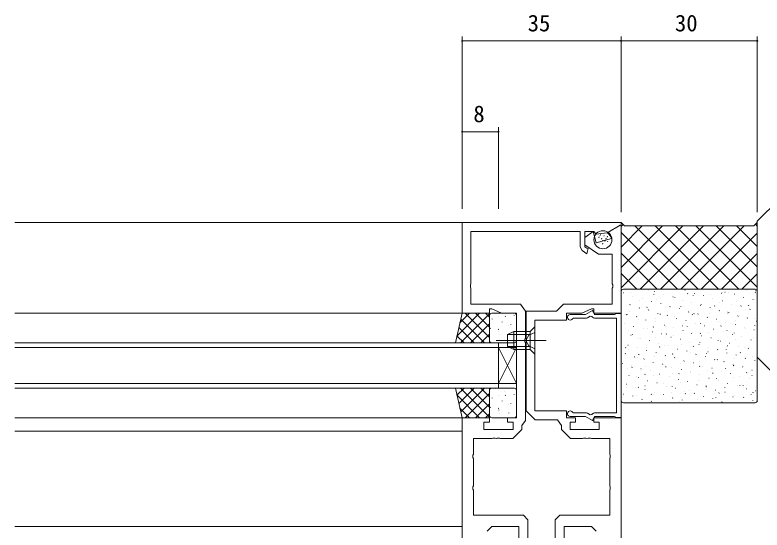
# Model space of a CAD drawing. Units: millimetres, scale not verified. Extents: x -594 to 539, y -420 to 386.
# Drawn here: x 269 to 433.6, y -205.8 to -92.3 of the extents above; entities that cross this region are included whole.
import ezdxf
from ezdxf.enums import TextEntityAlignment as Align

# ---------------------------------------------------------------- set-up
doc = ezdxf.new("R2010")
doc.units = ezdxf.units.MM
doc.header["$LTSCALE"] = 2
doc.linetypes.add('CHAIN2', pattern=[12, 9, -1, 1, -1])
doc.linetypes.add('DASHED3', pattern=[4, 3, -1])
for name, color, linetype, lineweight in [('0-3_YKK_11', 7, 'Continuous', 9), ('0-4_YKK_12', 2, 'Continuous', 9), ('0-5_YSS_K', 3, 'Continuous', 9), ('0-6_YKK_13', 4, 'Continuous', 9), ('0-7_YKK_D', 6, 'Continuous', 9)]:
    doc.layers.add(name, color=color, linetype=linetype, lineweight=lineweight)
doc.styles.add('ＭＳ ゴシック', font='')
doc.styles.get('ＭＳ ゴシック').set_extended_font_data('MS Gothic')

msp = doc.modelspace()

# ---------------------------------------------------------------- linework, layer by layer
at = {"layer": '0-3_YKK_11'}
for p, q in [((394.649, -158.3), (396.225, -157.39)), ((396.225, -157.39), (396.75, -158.3)), ((391.3, -158.3), (394.649, -158.3)), ((392.048, -159.1), (391.799, -159.233)), ((394.595, -159.1), (392.048, -159.1)), ((395.681, -158.628), (395.095, -158.966)), ((396.07, -158.706), (395.681, -158.628)), ((396.75, -158.3), (401.067, -158.3)), ((401.5, -159.1), (396.866, -159.1)), ((401.067, -158.3), (401.327, -158.15)), ((401.327, -158.15), (401.5, -158.05)), ((401.5, -158.05), (402.5, -158.05)), ((401.5, -179.9), (401.5, -159.1)), ((402.5, -158.05), (402.5, -180.95)), ((394.649, -180.7), (391.3, -180.7)), ((391.799, -179.767), (392.048, -179.9)), ((392.048, -179.9), (394.595, -179.9)), ((396.225, -181.61), (394.649, -180.7)), ((395.095, -180.034), (395.681, -180.372)), ((395.681, -180.372), (396.07, -180.294)), ((396.75, -180.7), (396.225, -181.61)), ((401.067, -180.7), (396.75, -180.7)), ((396.866, -179.9), (401.5, -179.9)), ((401.327, -180.85), (401.067, -180.7)), ((401.5, -180.95), (401.327, -180.85)), ((402.5, -180.95), (401.5, -180.95))]:
    msp.add_line(p, q, dxfattribs=at)
for points in [[(394.983, -143.666), (394.5, -143.328), (394.5, -140), (396.51, -140), (397, -140.584), (399.4, -140.29), (402.5, -138.5), (402.5, -138), (367.5, -138), (367.5, -158), (373.5, -158), (373.5, -157), (374, -157), (376.145, -158), (379.5, -158), (379.5, -181), (377.5, -181), (377.5, -182), (378.7, -182), (378.7, -183.6), (372.3, -183.6), (372.3, -182), (373.5, -182), (373.5, -181), (367.5, -181)], [(402.5, -337), (402.5, -181), (396.5, -181), (396.5, -182), (397.7, -182), (397.7, -183.6), (391.3, -183.6), (391.3, -182), (392.5, -182), (392.5, -181), (390.5, -181), (390.5, -179.5), (383.5, -179.5), (383.5, -159.5), (390.5, -159.5), (390.5, -158), (393.856, -158), (396, -157), (396.5, -157), (396.5, -158), (402.5, -158), (402.5, -138.731), (402.3, -138.615), (399.551, -140.203), (399.551, -140.434), (399.832, -140.597), (400.298, -141.204), (400.39, -141.547), (397.01, -142.453), (396.353, -140.002), (394.5, -141.3), (394.5, -142.899), (397.5, -145), (400.57, -145), (400.57, -151.542), (400.69, -151.725), (400.69, -152.275), (400.57, -152.458), (400.57, -156), (389.8, -156)], [(370, -202.5), (370, -196.958), (369.88, -196.775), (369.88, -196.225), (370, -196.042), (370, -189.958), (369.88, -189.775), (369.88, -189.225), (370, -189.042), (370, -185.6), (374.042, -185.6), (374.225, -185.48), (374.775, -185.48), (374.958, -185.6), (375.042, -185.6), (375.225, -185.48), (375.775, -185.48), (375.958, -185.6), (378.63, -185.6), (380.63, -183.6), (380.63, -182.743), (381.43, -181.6), (381.43, -164.458), (381.31, -164.275), (381.31, -163.725), (381.43, -163.542), (381.43, -157.5), (380.38, -156), (369.43, -156), (369.43, -152.458), (369.31, -152.275), (369.31, -151.725), (369.43, -151.542), (369.43, -140), (393.5, -140), (393.5, -143.328), (393.926, -144.147), (394.977, -144.882), (395.217, -143.714), (394.983, -143.666)], [(389.8, -156), (388.3, -157.5), (381.57, -157.5), (381.57, -163.542), (381.69, -163.725), (381.69, -164.275), (381.57, -164.458), (381.57, -179.5), (383.57, -181.5), (388.5, -181.5), (389.37, -182.742), (389.37, -183.6), (391.37, -185.6), (394.042, -185.6), (394.225, -185.48), (394.775, -185.48), (394.958, -185.6), (395.042, -185.6), (395.225, -185.48), (395.775, -185.48), (395.958, -185.6), (400, -185.6), (400, -189.042), (400.12, -189.225), (400.12, -189.775), (400, -189.958), (400, -196.042), (400.12, -196.225), (400.12, -196.775), (400, -196.958), (400, -202.5), (389, -202.5), (388, -203.5), (388, -215.5)], [(367.5, -181), (367.5, -338)], [(382, -215.5), (382, -203.5), (381, -202.5), (370, -202.5)], [(373, -206), (374, -205), (380, -205), (380, -215.5)], [(390, -215.5), (390, -205), (396, -205), (397, -206)]]:
    msp.add_lwpolyline(points, dxfattribs=at)
for centre, radius, start, end in [((391.3, -158.9), 0.6, 90.00002, 326.25102), ((394.595, -158.1), 1, 270.00003, 300.00005), ((396.866, -158.1), 1, 217.28802, 269.99997), ((391.3, -180.1), 0.6, 33.74896, 269.99997), ((394.595, -180.9), 1, 59.99994, 89.99995), ((396.866, -180.9), 1, 90.00002, 142.71196)]:
    msp.add_arc(centre, radius, start, end, dxfattribs=at)
at = {"layer": '0-4_YKK_12'}
for p, q in [((367.8, -138), (269, -138)), ((367.5, -158), (269, -158)), ((375.5, -164.5), (269, -164.5)), ((375.5, -164.5), (375.5, -174.5)), ((375.5, -165.5), (269, -165.5)), ((375.5, -173.5), (269, -173.5)), ((375.5, -174.5), (269, -174.5)), ((367.5, -181), (269, -181)), ((367.5, -184), (269, -184)), ((367.5, -205), (269, -205))]:
    msp.add_line(p, q, dxfattribs=at)
at = {"layer": '0-5_YSS_K'}
for p, q in [((442.5, -127.7), (432.5, -137.7)), ((403.25, -138.75), (402.5, -138)), ((431.75, -138.75), (432.5, -138)), ((432.5, -137.7), (432.5, -167.7)), ((402.5, -138.915), (402.958, -138.457)), ((402.5, -143.405), (407.155, -138.75)), ((402.5, -147.895), (411.645, -138.75)), ((402.5, -152.385), (416.135, -138.75)), ((403.25, -138.75), (431.75, -138.75)), ((419.454, -152.7), (405.504, -138.75)), ((406.675, -152.7), (420.626, -138.75)), ((423.944, -152.7), (409.994, -138.75)), ((411.166, -152.7), (425.116, -138.75)), ((428.434, -152.7), (414.484, -138.75)), ((415.656, -152.7), (429.606, -138.75)), ((432.5, -152.276), (418.975, -138.75)), ((432.5, -147.785), (423.465, -138.75)), ((432.5, -143.295), (427.955, -138.75)), ((432.5, -138.805), (432.097, -138.403)), ((414.964, -152.7), (402.5, -140.236)), ((420.146, -152.7), (432.5, -140.346)), ((410.474, -152.7), (402.5, -144.726)), ((424.636, -152.7), (432.5, -144.836)), ((405.984, -152.7), (402.5, -149.216)), ((429.126, -152.7), (432.5, -149.326)), ((432, -152.7), (403, -152.7)), ((407.723, -152.773), (407.767, -152.749)), ((408.544, -153.028), (408.55, -153.02)), ((416.569, -152.914), (416.612, -152.89)), ((430.135, -153.006), (430.141, -152.998)), ((402.5, -153.2), (402.5, -177.2)), ((403.03, -153.496), (403.074, -153.472)), ((404.516, -153.51), (404.523, -153.503)), ((405.055, -154.23), (405.099, -154.206)), ((407.131, -154.663), (407.175, -154.639)), ((409.697, -153.865), (409.743, -153.776)), ((409.799, -153.205), (409.843, -153.181)), ((411.824, -153.939), (411.868, -153.915)), ((413.901, -154.372), (413.944, -154.348)), ((414.357, -154.565), (414.364, -154.557)), ((417.155, -153.735), (417.202, -153.647)), ((418.352, -154.119), (418.358, -154.112)), ((418.593, -153.649), (418.637, -153.625)), ((420.67, -154.081), (420.714, -154.057)), ((422.113, -153.934), (422.119, -153.927)), ((424.614, -153.606), (424.66, -153.517)), ((425.363, -153.358), (425.406, -153.334)), ((426.14, -153.451), (426.147, -153.444)), ((427.439, -153.79), (427.483, -153.766)), ((429.464, -154.524), (429.508, -154.5)), ((432.072, -153.476), (432.119, -153.388)), ((432.132, -153.067), (432.176, -153.043)), ((432.5, -177.2), (432.5, -153.2)), ((402.574, -155.678), (402.581, -155.671)), ((404.464, -156.12), (404.507, -156.096)), ((406.569, -155.232), (406.575, -155.225)), ((409.156, -155.397), (409.2, -155.373)), ((410.33, -155.048), (410.336, -155.04)), ((411.233, -155.829), (411.277, -155.805)), ((415.925, -155.106), (415.969, -155.082)), ((418.002, -155.538), (418.046, -155.514)), ((420.027, -156.272), (420.071, -156.249)), ((420.171, -156.102), (420.178, -156.094)), ((422.695, -154.815), (422.739, -154.791)), ((424.165, -155.656), (424.172, -155.649)), ((424.771, -155.247), (424.815, -155.223)), ((426.796, -155.982), (426.84, -155.958)), ((427.926, -155.471), (427.933, -155.464)), ((430.566, -156.328), (430.612, -156.239)), ((431.54, -154.957), (431.584, -154.933)), ((431.954, -154.989), (431.961, -154.981)), ((404.36, -157.698), (404.367, -157.691)), ((406.488, -156.854), (406.532, -156.83)), ((408.19, -156.716), (408.237, -156.628)), ((408.388, -157.215), (408.395, -157.208)), ((408.565, -157.287), (408.609, -157.263)), ((412.382, -156.77), (412.389, -156.762)), ((413.258, -156.563), (413.302, -156.539)), ((415.334, -156.996), (415.378, -156.972)), ((415.648, -156.587), (415.695, -156.498)), ((416.143, -156.585), (416.15, -156.577)), ((417.359, -157.73), (417.403, -157.706)), ((422.103, -156.705), (422.147, -156.681)), ((423.107, -156.457), (423.154, -156.369)), ((424.128, -157.439), (424.172, -157.415)), ((425.985, -157.639), (425.991, -157.631)), ((425.996, -157.982), (426.043, -157.893)), ((426.205, -157.871), (426.249, -157.847)), ((428.872, -156.414), (428.916, -156.39)), ((429.979, -157.193), (429.986, -157.186)), ((430.897, -157.148), (430.941, -157.124)), ((403.621, -158.37), (403.668, -158.282)), ((403.821, -158.312), (403.864, -158.288)), ((405.897, -158.744), (405.941, -158.72)), ((406.413, -159.42), (406.42, -159.412)), ((407.922, -159.478), (407.966, -159.454)), ((410.174, -159.235), (410.181, -159.228)), ((410.59, -158.021), (410.634, -157.997)), ((411.079, -158.241), (411.126, -158.152)), ((412.666, -158.453), (412.71, -158.429)), ((414.202, -158.752), (414.208, -158.745)), ((414.691, -159.187), (414.735, -159.163)), ((416.768, -159.62), (416.811, -159.596)), ((418.196, -158.307), (418.203, -158.299)), ((418.538, -158.111), (418.585, -158.023)), ((419.435, -158.162), (419.479, -158.138)), ((421.46, -158.896), (421.504, -158.872)), ((421.957, -158.122), (421.964, -158.114)), ((423.537, -159.329), (423.581, -159.305)), ((428.23, -158.606), (428.273, -158.582)), ((430.306, -159.038), (430.35, -159.014)), ((431.798, -159.176), (431.805, -159.169)), ((403.229, -160.202), (403.273, -160.178)), ((405.254, -160.936), (405.298, -160.912)), ((409.573, -161.092), (409.619, -161.004)), ((409.998, -159.911), (410.042, -159.887)), ((412.023, -160.645), (412.067, -160.621)), ((412.227, -160.957), (412.233, -160.95)), ((414.1, -161.077), (414.144, -161.053)), ((415.988, -160.772), (415.994, -160.765)), ((417.031, -160.963), (417.078, -160.874)), ((418.792, -160.354), (418.836, -160.33)), ((420.015, -160.289), (420.022, -160.282)), ((420.869, -160.786), (420.913, -160.762)), ((424.01, -159.844), (424.016, -159.836)), ((424.49, -160.833), (424.536, -160.745)), ((425.562, -160.063), (425.606, -160.039)), ((427.638, -160.495), (427.682, -160.471)), ((427.771, -159.659), (427.777, -159.651)), ((429.663, -161.23), (429.707, -161.206)), ((431.948, -160.704), (431.995, -160.615)), ((432.331, -159.772), (432.375, -159.748)), ((402.586, -162.393), (402.63, -162.369)), ((404.205, -161.885), (404.211, -161.878)), ((404.663, -162.826), (404.707, -162.802)), ((405.004, -162.746), (405.05, -162.658)), ((407.331, -161.368), (407.374, -161.344)), ((408.232, -161.403), (408.239, -161.395)), ((409.355, -162.102), (409.399, -162.078)), ((411.432, -162.535), (411.476, -162.511)), ((412.462, -162.617), (412.509, -162.528)), ((416.125, -161.811), (416.169, -161.787)), ((418.04, -162.494), (418.047, -162.487)), ((418.201, -162.244), (418.245, -162.22)), ((419.921, -162.487), (419.967, -162.399)), ((421.801, -162.309), (421.808, -162.302)), ((422.894, -161.52), (422.938, -161.496)), ((424.97, -161.953), (425.014, -161.929)), ((425.829, -161.826), (425.836, -161.819)), ((426.995, -162.687), (427.039, -162.663)), ((427.379, -162.358), (427.426, -162.269)), ((429.823, -161.381), (429.83, -161.373)), ((431.739, -161.662), (431.783, -161.638)), ((406.257, -163.607), (406.264, -163.6)), ((406.688, -163.56), (406.731, -163.536)), ((408.764, -163.992), (408.808, -163.968)), ((410.018, -163.423), (410.025, -163.415)), ((413.457, -163.269), (413.501, -163.245)), ((414.046, -162.94), (414.053, -162.932)), ((415.533, -163.701), (415.577, -163.677)), ((417.558, -164.435), (417.602, -164.411)), ((419.86, -164.477), (419.866, -164.469)), ((420.226, -162.978), (420.27, -162.954)), ((422.302, -163.41), (422.346, -163.386)), ((423.854, -164.031), (423.861, -164.024)), ((424.327, -164.144), (424.371, -164.12)), ((426.404, -164.577), (426.448, -164.553)), ((427.615, -163.846), (427.622, -163.839)), ((429.072, -163.119), (429.116, -163.095)), ((431.097, -163.853), (431.14, -163.83)), ((431.643, -163.364), (431.649, -163.356)), ((403.497, -165.598), (403.544, -165.509)), ((404.02, -165.017), (404.064, -164.993)), ((404.049, -166.073), (404.056, -166.066)), ((406.096, -165.45), (406.14, -165.426)), ((408.077, -165.59), (408.083, -165.583)), ((408.121, -166.184), (408.165, -166.16)), ((410.789, -164.726), (410.833, -164.702)), ((410.956, -165.468), (411.002, -165.38)), ((412.071, -165.145), (412.078, -165.137)), ((412.865, -165.159), (412.909, -165.135)), ((414.89, -165.893), (414.934, -165.869)), ((415.832, -164.96), (415.839, -164.952)), ((418.414, -165.339), (418.461, -165.25)), ((419.635, -164.868), (419.678, -164.844)), ((421.659, -165.602), (421.703, -165.578)), ((423.736, -166.034), (423.78, -166.01)), ((425.673, -166.014), (425.68, -166.006)), ((425.873, -165.209), (425.919, -165.121)), ((428.429, -165.311), (428.472, -165.287)), ((429.668, -165.568), (429.674, -165.561)), ((430.505, -165.743), (430.549, -165.719)), ((403.428, -166.907), (403.472, -166.883)), ((405.453, -167.641), (405.497, -167.617)), ((406.102, -167.795), (406.108, -167.787)), ((406.387, -167.122), (406.433, -167.034)), ((409.863, -167.61), (409.869, -167.603)), ((410.198, -166.616), (410.241, -166.592)), ((412.222, -167.35), (412.266, -167.326)), ((413.845, -166.993), (413.892, -166.904)), ((413.89, -167.127), (413.897, -167.12)), ((414.299, -167.783), (414.343, -167.759)), ((416.967, -166.325), (417.011, -166.301)), ((417.885, -166.682), (417.891, -166.674)), ((418.992, -167.059), (419.035, -167.035)), ((421.068, -167.492), (421.112, -167.468)), ((421.304, -166.863), (421.35, -166.775)), ((421.646, -166.497), (421.652, -166.489)), ((425.761, -166.768), (425.805, -166.744)), ((427.837, -167.201), (427.881, -167.177)), ((428.762, -166.734), (428.809, -166.645)), ((431.487, -167.551), (431.494, -167.544)), ((432.5, -167.7), (442.5, -177.7)), ((402.785, -169.099), (402.829, -169.075)), ((407.53, -168.074), (407.574, -168.05)), ((409.555, -168.808), (409.598, -168.784)), ((411.631, -169.24), (411.675, -169.216)), ((411.915, -169.332), (411.922, -169.325)), ((415.676, -169.147), (415.683, -169.14)), ((416.324, -168.517), (416.368, -168.493)), ((418.4, -168.949), (418.444, -168.925)), ((419.704, -168.664), (419.711, -168.657)), ((423.093, -168.226), (423.137, -168.202)), ((423.698, -168.219), (423.705, -168.211)), ((425.169, -168.658), (425.213, -168.634)), ((427.194, -169.392), (427.238, -169.368)), ((427.459, -168.034), (427.466, -168.026)), ((429.862, -167.935), (429.906, -167.911)), ((431.939, -168.367), (431.983, -168.343)), ((403.893, -170.26), (403.9, -170.253)), ((404.862, -169.531), (404.906, -169.507)), ((404.88, -169.974), (404.927, -169.885)), ((406.887, -170.265), (406.931, -170.241)), ((407.921, -169.778), (407.928, -169.77)), ((408.963, -170.698), (409.007, -170.674)), ((412.338, -169.844), (412.385, -169.756)), ((413.656, -169.974), (413.7, -169.95)), ((415.732, -170.407), (415.776, -170.383)), ((417.729, -170.869), (417.736, -170.862)), ((417.757, -171.141), (417.801, -171.117)), ((419.797, -169.715), (419.844, -169.626)), ((420.425, -169.683), (420.469, -169.659)), ((421.49, -170.684), (421.497, -170.677)), ((422.502, -170.116), (422.545, -170.092)), ((424.526, -170.85), (424.57, -170.826)), ((425.518, -170.201), (425.524, -170.194)), ((427.255, -169.585), (427.302, -169.497)), ((429.271, -169.825), (429.315, -169.801)), ((429.512, -169.756), (429.519, -169.748)), ((430.145, -171.11), (430.192, -171.021)), ((431.296, -170.559), (431.339, -170.535)), ((404.219, -171.723), (404.263, -171.699)), ((405.946, -171.982), (405.953, -171.975)), ((406.295, -172.155), (406.339, -172.131)), ((407.769, -171.498), (407.816, -171.41)), ((409.707, -171.798), (409.714, -171.79)), ((410.988, -171.432), (411.032, -171.408)), ((413.065, -171.864), (413.108, -171.84)), ((413.735, -171.315), (413.741, -171.307)), ((415.089, -172.598), (415.133, -172.574)), ((415.228, -171.369), (415.275, -171.28)), ((419.834, -171.573), (419.878, -171.549)), ((421.859, -172.307), (421.902, -172.283)), ((422.686, -171.239), (422.733, -171.151)), ((423.543, -172.406), (423.549, -172.399)), ((423.935, -172.74), (423.979, -172.716)), ((426.603, -171.282), (426.647, -171.258)), ((427.304, -172.221), (427.31, -172.214)), ((428.628, -172.016), (428.672, -171.992)), ((430.704, -172.449), (430.748, -172.425)), ((431.331, -171.739), (431.338, -171.731)), ((403.628, -173.612), (403.671, -173.588)), ((405.652, -174.347), (405.696, -174.323)), ((406.263, -174.349), (406.309, -174.261)), ((407.765, -173.965), (407.772, -173.958)), ((408.32, -172.889), (408.364, -172.865)), ((410.397, -173.322), (410.441, -173.298)), ((411.76, -173.52), (411.766, -173.512)), ((412.421, -174.056), (412.465, -174.032)), ((413.721, -174.22), (413.768, -174.132)), ((415.521, -173.335), (415.527, -173.327)), ((417.166, -173.031), (417.21, -173.007)), ((419.191, -173.765), (419.235, -173.741)), ((419.548, -172.852), (419.555, -172.844)), ((421.18, -174.091), (421.226, -174.002)), ((421.267, -174.197), (421.311, -174.173)), ((425.362, -174.389), (425.369, -174.381)), ((425.96, -173.474), (426.004, -173.45)), ((428.036, -173.906), (428.08, -173.882)), ((428.638, -173.961), (428.685, -173.873)), ((429.356, -173.943), (429.363, -173.936)), ((402.985, -175.804), (403.028, -175.78)), ((403.738, -174.448), (403.744, -174.44)), ((407.729, -174.779), (407.773, -174.755)), ((409.152, -175.874), (409.199, -175.786)), ((409.551, -175.985), (409.558, -175.978)), ((409.754, -175.513), (409.798, -175.489)), ((411.83, -175.946), (411.874, -175.922)), ((413.579, -175.502), (413.586, -175.495)), ((414.498, -174.488), (414.542, -174.464)), ((416.523, -175.222), (416.567, -175.198)), ((416.611, -175.745), (416.657, -175.656)), ((417.573, -175.057), (417.58, -175.049)), ((418.599, -175.655), (418.643, -175.631)), ((421.334, -174.872), (421.341, -174.864)), ((423.292, -174.931), (423.336, -174.907)), ((424.069, -175.615), (424.116, -175.527)), ((425.369, -175.364), (425.412, -175.34)), ((430.061, -174.64), (430.105, -174.616)), ((431.176, -175.926), (431.182, -175.919)), ((431.528, -175.486), (431.574, -175.397)), ((432.138, -175.073), (432.182, -175.049)), ((403, -177.7), (432, -177.7)), ((405.061, -176.236), (405.105, -176.212)), ((405.79, -176.17), (405.797, -176.163)), ((407.086, -176.971), (407.13, -176.947)), ((409.162, -177.403), (409.206, -177.379)), ((411.61, -177.7), (411.611, -177.7)), ((413.855, -176.68), (413.899, -176.656)), ((415.365, -177.522), (415.372, -177.515)), ((415.932, -177.112), (415.975, -177.088)), ((419.393, -177.039), (419.399, -177.032)), ((420.624, -176.389), (420.668, -176.365)), ((422.701, -176.821), (422.745, -176.797)), ((423.387, -176.594), (423.394, -176.586)), ((424.726, -177.555), (424.769, -177.531)), ((427.148, -176.409), (427.155, -176.401)), ((427.393, -176.098), (427.437, -176.074)), ((429.47, -176.53), (429.514, -176.506)), ((431.495, -177.264), (431.539, -177.24))]:
    msp.add_line(p, q, dxfattribs=at)
for centre, start, end in [((403, -153.2), 89.99998, 179.99998), ((432, -153.2), 0, 90), ((403, -177.2), 180, 270), ((432, -177.2), 270, 0)]:
    msp.add_arc(centre, 0.5, start, end, dxfattribs=at)
at = {"layer": '0-6_YKK_13'}
for p, q in [((397.615, -141.347), (397.693, -141.163)), ((397.873, -140.857), (397.951, -140.673)), ((398.212, -141.65), (398.29, -141.466)), ((398.698, -141.032), (398.777, -140.848)), ((399.139, -141.644), (399.217, -141.46)), ((399.421, -141.214), (399.499, -141.03)), ((397.812, -142.355), (397.89, -142.171)), ((398.415, -142.761), (398.493, -142.577)), ((398.416, -142.111), (398.494, -141.927)), ((398.947, -142.212), (399.026, -142.028)), ((399.488, -142.292), (399.567, -142.108)), ((366, -164.5), (367.5, -158)), ((366.344, -163.009), (371.353, -158)), ((367.018, -160.09), (369.108, -158)), ((367.098, -164.5), (373.5, -158.098)), ((367.204, -159.283), (372.421, -164.5)), ((367.5, -158), (373.5, -158)), ((368.166, -158), (373.5, -163.334)), ((370.411, -158), (373.5, -161.089)), ((372.656, -158), (373.5, -158.844)), ((373.5, -158), (373.5, -164.5)), ((373.5, -158.5), (373.5, -164)), ((379, -158), (374, -158)), ((374.121, -159.235), (374.145, -159.278)), ((375.578, -158.808), (375.585, -158.815)), ((376.992, -158.636), (377.08, -158.683)), ((378.936, -158.444), (378.96, -158.488)), ((379.5, -164), (379.5, -158.5)), ((366.783, -161.107), (370.176, -164.5)), ((369.343, -164.5), (373.5, -160.343)), ((373.595, -160.627), (373.602, -160.634)), ((376.312, -159.878), (376.336, -159.921)), ((377.782, -160.783), (377.79, -160.789)), ((378.202, -160.469), (378.226, -160.513)), ((383.5, -161), (382.5, -162)), ((383.5, -167), (383.5, -161)), ((371.588, -164.5), (373.5, -162.588)), ((373.688, -161.311), (373.712, -161.355)), ((375.467, -161.526), (375.556, -161.572)), ((375.578, -161.902), (375.602, -161.946)), ((375.762, -162.569), (375.77, -162.575)), ((377.5, -162.7), (378.9, -162)), ((377.5, -165.3), (377.5, -162.7)), ((382.5, -162.654), (377.592, -162.654)), ((377.77, -162.545), (377.794, -162.589)), ((382.5, -162), (378.9, -162)), ((378.9, -166), (378.9, -162)), ((382.5, -162), (382.5, -166)), ((373.5, -164.5), (366, -164.5)), ((366.362, -162.931), (367.931, -164.5)), ((374, -164.5), (379, -164.5)), ((375.146, -163.979), (375.17, -164.023)), ((379.5, -165.5), (375.5, -165.5)), ((379.5, -173.5), (375.5, -165.5)), ((379.5, -165.5), (375.5, -173.5)), ((375.5, -165.5), (375.5, -173.5)), ((377.5, -165.3), (378.9, -166)), ((382.5, -165.346), (377.592, -165.346)), ((382.5, -166), (378.9, -166)), ((379.5, -173.5), (379.5, -165.5)), ((383.5, -167), (382.5, -166)), ((375.5, -173.5), (379.5, -173.5)), ((373.5, -174.5), (366, -174.5)), ((366, -174.5), (367.5, -181)), ((366.344, -175.991), (371.353, -181)), ((366.362, -176.068), (367.931, -174.5)), ((366.783, -177.893), (370.176, -174.5)), ((367.098, -174.5), (373.5, -180.902)), ((367.204, -179.717), (372.421, -174.5)), ((368.166, -181), (373.5, -175.666)), ((369.343, -174.5), (373.5, -178.657)), ((371.588, -174.5), (373.5, -176.412)), ((373.5, -181), (373.5, -174.5)), ((373.5, -175), (373.5, -180.5)), ((379, -174.5), (374, -174.5)), ((374.855, -174.61), (374.879, -174.654)), ((376.745, -175.201), (376.769, -175.245)), ((376.992, -176.036), (377.08, -176.083)), ((378.936, -175.844), (378.96, -175.888)), ((379.5, -180.5), (379.5, -175)), ((374.121, -176.635), (374.145, -176.678)), ((375.578, -176.208), (375.585, -176.214)), ((376.312, -177.278), (376.336, -177.322)), ((367.018, -178.91), (369.108, -181)), ((370.411, -181), (373.5, -177.911)), ((373.595, -178.027), (373.602, -178.034)), ((373.688, -178.711), (373.712, -178.755)), ((375.467, -178.926), (375.556, -178.972)), ((375.578, -179.302), (375.602, -179.346)), ((377.782, -178.183), (377.79, -178.189)), ((378.202, -177.869), (378.226, -177.913)), ((367.5, -181), (373.5, -181)), ((372.656, -181), (373.5, -180.156)), ((374, -181), (379, -181)), ((375.762, -179.969), (375.77, -179.975)), ((377.77, -179.945), (377.794, -179.989))]:
    msp.add_line(p, q, dxfattribs=at)
at = {"layer": '0-6_YKK_13', "linetype": 'DASHED3'}
for p, q in [((382.157, -162.855), (381.548, -164)), ((383.5, -162.2), (382.157, -162.855)), ((382.157, -165.145), (381.548, -164)), ((383.5, -165.8), (382.157, -165.145))]:
    msp.add_line(p, q, dxfattribs=at)
at = {"layer": '0-6_YKK_13', "linetype": 'CHAIN2'}
msp.add_line((386, -164), (375, -164), dxfattribs=at)
at = {"layer": '0-6_YKK_13'}
msp.add_circle((398.499, -141.8), 2, dxfattribs=at)
for centre, start, end in [((374, -158.5), 90, 180), ((379, -158.5), 0, 90), ((374, -164), 180, 270), ((379, -164), 270, 0), ((374, -175), 90, 180), ((379, -175), 0, 90), ((374, -180.5), 180, 270), ((379, -180.5), 270, 0)]:
    msp.add_arc(centre, 0.5, start, end, dxfattribs=at)
at = {"layer": '0-7_YKK_D'}
for p, q in [((367.5, -135), (367.5, -97)), ((402.5, -135.7), (402.5, -97)), ((402.5, -135), (402.5, -97)), ((432.5, -135.7), (432.5, -97)), ((367.5, -135), (367.5, -117)), ((367.5, -118), (375.5, -118)), ((375.5, -135), (375.5, -117))]:
    msp.add_line(p, q, dxfattribs=at)
msp.add_lwpolyline([(367.5, -98), (402.5, -98), (432.5, -98)], dxfattribs=at)
for centre, start, end in [((367.5, -98), 0, 180), ((367.5, -98), 180, 0), ((402.5, -98), 0, 180), ((402.5, -98), 0, 180), ((402.5, -98), 180, 0), ((402.5, -98), 180, 0), ((432.5, -98), 0, 180), ((432.5, -98), 180, 0), ((367.5, -118), 0, 180), ((367.5, -118), 180, 0), ((375.5, -118), 0, 180), ((375.5, -118), 180, 0)]:
    msp.add_arc(centre, 0.106, start, end, dxfattribs=at)

# ---------------------------------------------------------------- texts
at = {"layer": '0-7_YKK_D', "color": 4, "style": 'ＭＳ ゴシック'}
for s, p in [('35', (381.93, -97)), ('30', (414.369, -97)), ('8', (369.965, -117))]:
    msp.add_text(s, height=3.666, dxfattribs=at).set_placement(p, align=Align.BOTTOM_LEFT)

doc.saveas('drawing.dxf')
